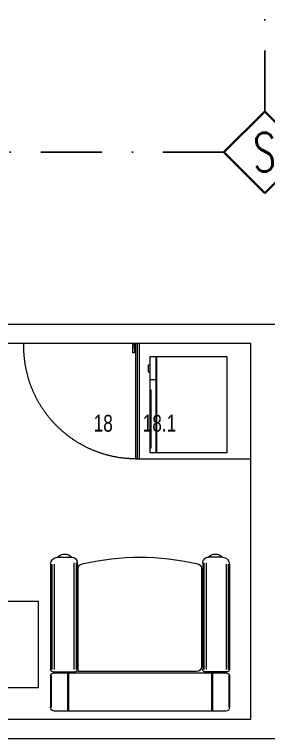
# Model space of a CAD drawing. Header units: inches. Extents: x -246178 to 57169, y -29325 to 19878.
# Drawn here: x 24199 to 25521, y -947 to 2815 of the extents above; entities that cross this region are included whole.
import ezdxf
from ezdxf.enums import TextEntityAlignment as Align

# ---------------------------------------------------------------- set-up
doc = ezdxf.new("R2010")
doc.units = ezdxf.units.IN
doc.header["$LTSCALE"] = 25
doc.header["$MEASUREMENT"] = 0
doc.linetypes.add('00-Ground Floor$0$DASHED', pattern=[0.75, 0.5, -0.25])
doc.linetypes.add('DASHDOT', pattern=[25.4, 12.7, -6.35, 0, -6.35])
doc.layers.get('0').update_dxf_attribs({"color": 8})
for name, color, linetype, lineweight in [('00-Ground Floor$0$72_EGR_EQP_TAG', 142, 'Continuous', 5), ('00-Ground Floor$0$LOADING', 253, 'Continuous', 5), ('00-Ground Floor$0$Walls', 251, 'Continuous', 5), ('F-ALRM-CLNG @ 100', 33, 'Continuous', 35), ('F-ALRM-CLNG-CNDT', 51, 'DASHDOT', 25)]:
    doc.layers.add(name, color=color, linetype=linetype, lineweight=lineweight)
doc.styles.add('00-Ground Floor$0$X3G_ENTITY_257CFD', font='swisscl.ttf', dxfattribs={"height": 200})
doc.styles.add('DC_Simplex', font='SIMPLEX.shx', dxfattribs={"width": 0.7})

# ---------------------------------------------------------------- blocks, each defined once
blk = doc.blocks.new('A$C5CF53093')
blk.add_lwpolyline([(0, -212.1), (-212.1, 0), (0, 212.1), (212.1, 0)], close=True)
blk = doc.blocks.new('*U12')
at = {"xscale": 0.01, "yscale": 0.01, "zscale": 0.01}
blk.add_blockref('A$C5CF53093', (0.007, -0.007), dxfattribs=at)
at = {"color": 6, "style": 'DC_Simplex', "width": 0.7, "flags": 8}
blk.add_attdef('TYPE', text='', height=2, rotation=360, dxfattribs=at).set_placement((0, 0), align=Align.MIDDLE_CENTER)
blk = doc.blocks.new('00-Ground Floor$0$single seat')
at = {"layer": '00-Ground Floor$0$LOADING'}
for p, q in [((-972558.1, -381684), (-972723.2, -381684)), ((-972558.1, -381687.4), (-972723.2, -381687.4)), ((-971978.9, -381684), (-972525.2, -381684)), ((-972742.2, -381703.1), (-972742.2, -382595.5)), ((-972544.8, -381697.3), (-972544.8, -382601.1)), ((-972538.5, -381697.3), (-972538.5, -381809.5)), ((-971978.9, -381689.9), (-972525.2, -381689.9)), ((-971978.9, -381701.7), (-972525.2, -381701.7)), ((-971942.2, -381720.6), (-971942.2, -381794)), ((-972544.8, -381772.1), (-972742.2, -381772.1)), ((-972544.8, -381774.6), (-972742.2, -381774.6)), ((-972544.8, -381777.1), (-972742.2, -381777.1)), ((-971971, -381805.1), (-972525.2, -381805.1)), ((-971971, -381816.9), (-972525.2, -381816.9)), ((-971971, -381822.8), (-972525.2, -381822.8)), ((-972001, -381829.5), (-972511, -381829.5)), ((-972536.4, -381854.9), (-972536.4, -382471.4)), ((-972536.4, -382471.4), (-972003.7, -382471.4)), ((-971971, -382475.4), (-972525.2, -382475.4)), ((-972538.5, -382600.9), (-972538.5, -382488.7)), ((-971971, -382481.3), (-972525.2, -382481.3)), ((-971971, -382493.1), (-972525.2, -382493.1)), ((-971942.2, -382577.6), (-971942.2, -382504.2)), ((-972544.8, -382521), (-972742.2, -382521)), ((-972544.8, -382523.6), (-972742.2, -382523.6)), ((-972544.8, -382526.1), (-972742.2, -382526.1)), ((-972558.1, -382610.8), (-972723.2, -382610.8)), ((-972558.1, -382614.2), (-972723.2, -382614.2)), ((-971978.9, -382596.4), (-972525.2, -382596.4)), ((-971978.9, -382608.3), (-972525.2, -382608.3)), ((-971978.9, -382614.2), (-972525.2, -382614.2))]:
    blk.add_line(p, q, dxfattribs=at)
for centre, radius, start, end in [((-972723.2, -381703.1), 19.1, 90, 180), ((-972558.1, -381697.3), 13.3, 0, 90), ((-972525.2, -381697.3), 13.3, 90, 180), ((-971978.9, -381720.6), 36.6, 0, 90), ((-971976, -381757.3), 49.9, 312.6462, 47.3538), ((-971971, -381794), 28.8, 270, 0), ((-972525.2, -381809.5), 13.3, 180, 270), ((-972511, -381854.9), 25.3, 90, 180), ((-972001, -381854.9), 25.3, 0, 90), ((-973252.2, -382149.1), 1310, 347.0217, 12.9783), ((-972525.2, -382488.7), 13.3, 90, 180), ((-972003.7, -382443.3), 28.1, 270, 0), ((-971971, -382504.2), 28.8, 0, 90), ((-971976, -382540.9), 49.9, 312.6462, 47.3538), ((-971978.9, -382577.6), 36.6, 270, 0), ((-972723.2, -382595.1), 19.1, 180, 270), ((-972558.1, -382600.9), 13.3, 270, 0), ((-972525.2, -382600.9), 13.3, 180, 270)]:
    blk.add_arc(centre, radius, start, end, dxfattribs=at)
blk = doc.blocks.new('00-Ground Floor$0$MICROWAVE')
at = {"layer": '00-Ground Floor$0$LOADING'}
for p, q in [((35.6883, -3.5368), (35.7218, -3.5368)), ((35.6883, -3.5463), (35.6883, -3.5368)), ((35.7218, -3.5368), (35.7218, -3.5463)), ((35.6435, -3.5463), (35.6435, -3.9463)), ((36.1435, -3.5463), (35.6435, -3.5463)), ((35.7218, -3.5463), (35.6883, -3.5463)), ((35.7624, -3.5463), (35.7624, -3.5771)), ((35.818, -3.5463), (36.1181, -3.5463)), ((35.818, -3.5523), (35.818, -3.5463)), ((36.1181, -3.5523), (35.818, -3.5523)), ((36.1181, -3.5463), (36.1181, -3.5523)), ((36.1435, -3.9463), (36.1435, -3.5463)), ((35.6435, -3.5771), (36.1435, -3.5771)), ((35.6435, -3.5783), (36.1435, -3.5783)), ((35.6435, -3.5796), (36.1435, -3.5796)), ((35.6435, -3.5808), (36.1435, -3.5808)), ((35.6435, -3.9463), (36.1435, -3.9463))]:
    blk.add_line(p, q, dxfattribs=at)
blk = doc.blocks.new('00-Ground Floor$0$UNDER COUNTER FRIDGE')
at = {"layer": '00-Ground Floor$0$LOADING', "ltscale": 10}
blk.add_line((35.575, -3.49), (35.575, -2.89), dxfattribs=at)
at = {"layer": '00-Ground Floor$0$LOADING'}
for p, q in [((35.575, -3.47), (36.175, -3.47)), ((35.575, -4.07), (35.575, -3.47)), ((35.575, -3.48), (36.175, -3.48)), ((35.575, -3.49), (36.175, -3.49)), ((36.175, -3.47), (36.175, -4.07)), ((36.175, -4.07), (35.575, -4.07))]:
    blk.add_line(p, q, dxfattribs=at)
for points in [[(35.58, -3.4648), (35.6243, -3.4648), (35.6243, -3.4564), (35.58, -3.4564)], [(35.58, -3.47), (35.6031, -3.47), (35.6031, -3.4648), (35.58, -3.4648)]]:
    blk.add_lwpolyline(points, close=True, dxfattribs=at)
at = {"layer": '00-Ground Floor$0$LOADING', "linetype": '00-Ground Floor$0$DASHED', "ltscale": 10}
blk.add_arc((35.5899, -3.475), 0.5852, 359.5104, 91.4525, dxfattribs=at)

msp = doc.modelspace()

# ---------------------------------------------------------------- linework, layer by layer
at = {"layer": '00-Ground Floor$0$LOADING', "elevation": 0}
msp.add_lwpolyline([(24322.9, -683.3), (23872.9, -683.3), (23872.9, -233.3), (24322.9, -233.3)], close=True, dxfattribs=at)
at = {"layer": '00-Ground Floor$0$Walls'}
for p, q in [((23277.9, 1205.7, 0), (26820.6, 1205.7)), ((25427.9, 1105.7, 0), (22577.9, 1105.7, 0)), ((25427.9, -847.4, 0), (25427.9, 1105.7, 0)), ((21497.9, -847.4, 0), (25427.9, -847.4, 0)), ((17732.9, -947.4, 0), (43417.9, -947.4, 0))]:
    msp.add_line(p, q, dxfattribs=at)
at = {"layer": 'F-ALRM-CLNG-CNDT'}
msp.add_lwpolyline([(25500.7, 2311.4), (25513.6, 7887.2)], dxfattribs=at)
msp.add_lwpolyline([(25288.6, 2099.3), (22883.6, 2099.3, 0.414214), (22808.6, 2024.3), (22808.6, 340.6)], format="xyb", dxfattribs=at)

# ---------------------------------------------------------------- block references
at = {"layer": '00-Ground Floor$0$LOADING', "xscale": -1000, "yscale": 1000, "zscale": 1000, "rotation": 90.00000000000007}
for name in ['00-Ground Floor$0$UNDER COUNTER FRIDGE', '00-Ground Floor$0$MICROWAVE']:
    msp.add_blockref(name, (21357.9, 36680.7, 0), dxfattribs=at)
at = {"layer": '00-Ground Floor$0$LOADING', "xscale": -1, "rotation": 270}
msp.add_blockref('00-Ground Floor$0$single seat', (407001.4, 971937), dxfattribs=at)
at = {"layer": 'F-ALRM-CLNG @ 100', "xscale": 100, "yscale": 100, "zscale": 100}
msp.add_blockref('*U12', (25500, 2100), dxfattribs=at).add_auto_attribs({'TYPE': 'S'})

# ---------------------------------------------------------------- texts
at = {"layer": '00-Ground Floor$0$72_EGR_EQP_TAG', "char_height": 87.47, "attachment_point": 2, "style": '00-Ground Floor$0$X3G_ENTITY_257CFD'}
for s, insert in [('18', (24660.9, 734.8, 0)), ('18.1', (24953.5, 734.8, 0))]:
    msp.add_mtext(s, dxfattribs=dict(at, insert=insert))

doc.saveas('drawing.dxf')
